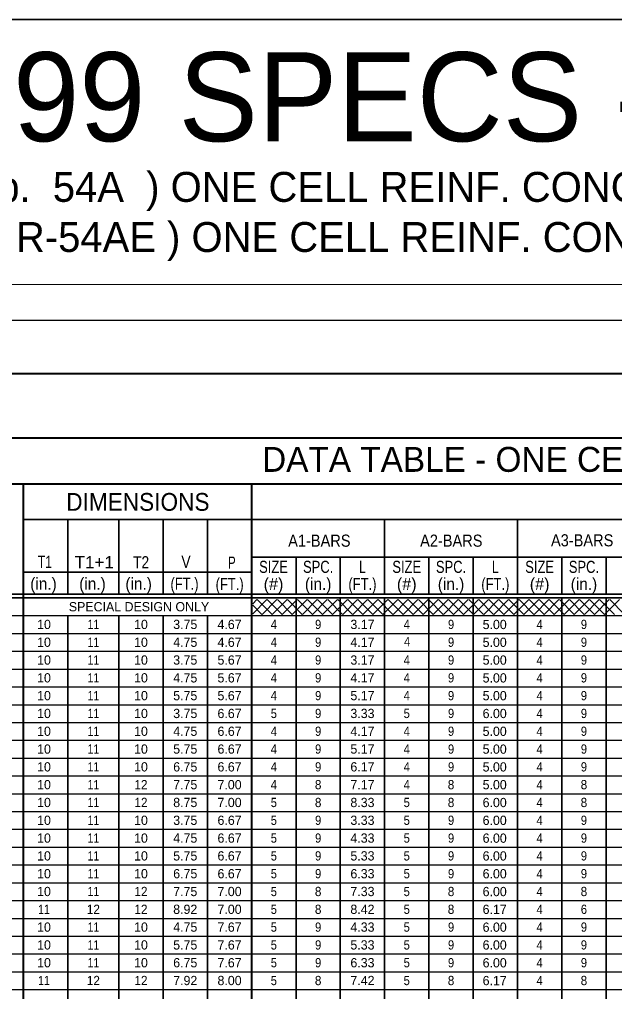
# Model space of a CAD drawing. Extents: x -66 to 305, y 432 to 707.
# Drawn here: x 17.8 to 101.4, y 570.2 to 706.7 of the extents above; entities that cross this region are included whole.
import ezdxf
from ezdxf.enums import TextEntityAlignment as Align

# ---------------------------------------------------------------- set-up
doc = ezdxf.new("R2010")
doc.units = 0
doc.header["$LTSCALE"] = 0.52
doc.layers.add('1', color=7, linetype='Continuous', lineweight=13)

msp = doc.modelspace()

# ---------------------------------------------------------------- linework, layer by layer
at = {"layer": '1'}
for p, q in [((-60.5089, 669.4281), (299.4911, 669.4281)), ((50.5807, 624.6192), (51.1569, 625.1954)), ((50.5807, 623.205), (52.5711, 625.1954)), ((51.2102, 625.1954), (53.2977, 623.108)), ((51.8979, 623.108), (53.9853, 625.1954)), ((52.6245, 625.1954), (54.7119, 623.108)), ((53.3121, 623.108), (55.3995, 625.1954)), ((54.0387, 625.1954), (56.1261, 623.108)), ((54.7263, 623.108), (56.8137, 625.1954)), ((55.4529, 625.1954), (57.5403, 623.108)), ((56.1405, 623.108), (58.2279, 625.1954)), ((56.8671, 625.1954), (58.9545, 623.108)), ((57.5547, 623.108), (59.6422, 625.1954)), ((58.2813, 625.1954), (60.3687, 623.108)), ((58.969, 623.108), (61.0564, 625.1954)), ((59.6956, 625.1954), (61.783, 623.108)), ((60.3832, 623.108), (62.4706, 625.1954)), ((61.1097, 625.1954), (63.1972, 623.108)), ((61.7974, 623.108), (63.8848, 625.1954)), ((62.524, 625.1954), (64.6114, 623.108)), ((63.2116, 623.108), (65.299, 625.1954)), ((63.9382, 625.1954), (66.0256, 623.108)), ((64.6258, 623.108), (66.7133, 625.1954)), ((65.3524, 625.1954), (67.4398, 623.108)), ((66.04, 623.108), (68.1274, 625.1954)), ((66.7666, 625.1954), (68.854, 623.108)), ((67.4543, 623.108), (69.5417, 625.1954)), ((68.1808, 625.1954), (70.2682, 623.108)), ((68.8685, 623.108), (70.9559, 625.1954)), ((69.5951, 625.1954), (71.6825, 623.108)), ((70.2827, 623.108), (72.3701, 625.1954)), ((71.0092, 625.1954), (73.0967, 623.108)), ((71.6969, 623.108), (73.7843, 625.1954)), ((72.4235, 625.1954), (74.5109, 623.108)), ((73.1111, 623.108), (75.1985, 625.1954)), ((73.8377, 625.1954), (75.9251, 623.108)), ((74.5253, 623.108), (76.6127, 625.1954)), ((75.2519, 625.1954), (77.3393, 623.108)), ((75.9395, 623.108), (78.0269, 625.1954)), ((76.6661, 625.1954), (78.7535, 623.108)), ((77.3537, 623.108), (79.4412, 625.1954)), ((78.0803, 625.1954), (80.1677, 623.108)), ((78.7679, 623.108), (80.8553, 625.1954)), ((79.4945, 625.1954), (81.5819, 623.108)), ((80.1822, 623.108), (82.2696, 625.1954)), ((80.9087, 625.1954), (82.9962, 623.108)), ((81.5964, 623.108), (83.6838, 625.1954)), ((82.323, 625.1954), (84.4104, 623.108)), ((83.0106, 623.108), (85.098, 625.1954)), ((83.7372, 625.1954), (85.8246, 623.108)), ((84.4248, 623.108), (86.5122, 625.1954)), ((85.1514, 625.1954), (87.2388, 623.108)), ((85.839, 623.108), (87.9264, 625.1954)), ((86.5656, 625.1954), (88.653, 623.108)), ((87.2532, 623.108), (89.3407, 625.1954)), ((87.9798, 625.1954), (90.0673, 623.108)), ((88.6674, 623.108), (90.7548, 625.1954)), ((89.394, 625.1954), (91.4814, 623.108)), ((90.0817, 623.108), (92.1691, 625.1954)), ((90.8083, 625.1954), (92.8957, 623.108)), ((91.4959, 623.108), (93.5833, 625.1954)), ((92.2225, 625.1954), (94.3099, 623.108)), ((92.9101, 623.108), (94.9975, 625.1954)), ((93.6367, 625.1954), (95.7241, 623.108)), ((94.3243, 623.108), (96.4117, 625.1954)), ((95.0509, 625.1954), (97.1383, 623.108)), ((95.7385, 623.108), (97.8259, 625.1954)), ((96.4651, 625.1954), (98.5525, 623.108)), ((97.1527, 623.108), (99.2402, 625.1954)), ((97.8793, 625.1954), (99.9667, 623.108)), ((98.5669, 623.108), (100.6543, 625.1954)), ((99.2935, 625.1954), (101.3809, 623.108)), ((99.9812, 623.108), (102.0686, 625.1954)), ((100.7077, 625.1954), (102.7952, 623.108)), ((50.5807, 624.4108), (51.8835, 623.108))]:
    msp.add_line(p, q, dxfattribs=at)
at = {"layer": '1', "lineweight": 40}
for p, q in [((-30.5089, 656.9281), (294.4911, 656.9281)), ((-13.6839, 647.9161), (250.7446, 647.9161)), ((-13.6839, 641.4389), (250.7446, 641.4389)), ((18.4169, 490.4389), (18.4169, 641.4389)), ((50.4386, 490.4389), (50.4386, 641.4389))]:
    msp.add_line(p, q, dxfattribs=at)
at = {"layer": '1', "lineweight": 35}
for p, q in [((24.6369, 625.9389), (24.6369, 636.4389)), ((31.7786, 625.9389), (31.7786, 636.4389)), ((37.9986, 625.9389), (37.9986, 636.4389)), ((44.2186, 625.9389), (44.2186, 636.4389)), ((69.0986, 625.9389), (69.0986, 636.4389)), ((87.7586, 625.9389), (87.7586, 636.4389)), ((50.4386, 631.1297), (244.3786, 631.1297)), ((56.6586, 625.9389), (56.6586, 631.1297)), ((62.8786, 625.9389), (62.8786, 631.1297)), ((75.3186, 625.9389), (75.3186, 631.1297)), ((81.5386, 625.9389), (81.5386, 631.1297)), ((93.9786, 625.9389), (93.9786, 631.1297)), ((100.1986, 625.9389), (100.1986, 631.1297)), ((18.4169, 629.0514), (50.4386, 629.0514)), ((-13.6839, 625.9389), (18.4169, 625.9389)), ((-13.6839, 625.4389), (132.7728, 625.4389)), ((18.4169, 625.9389), (250.7446, 625.9389)), ((18.4169, 625.4389), (250.7446, 625.4389)), ((56.6586, 490.4389), (56.6586, 625.4389)), ((62.8786, 490.4389), (62.8786, 625.4389)), ((69.0986, 490.4389), (69.0986, 625.4389)), ((75.3186, 490.4389), (75.3186, 625.4389)), ((81.5386, 490.4389), (81.5386, 625.4389)), ((87.7586, 490.4389), (87.7586, 625.4389)), ((93.9786, 490.4389), (93.9786, 625.4389)), ((100.1986, 490.4389), (100.1986, 625.4389)), ((24.6369, 490.4389), (24.6369, 622.9389)), ((31.7786, 490.4389), (31.7786, 622.9389)), ((37.9986, 490.4389), (37.9986, 622.9389)), ((44.2186, 490.4389), (44.2186, 622.9389))]:
    msp.add_line(p, q, dxfattribs=at)
at = {"layer": '1', "lineweight": 25}
for p, q in [((-13.6839, 622.9389), (250.7446, 622.9389)), ((4.9761, 620.4389), (250.7446, 620.4389)), ((-13.6839, 617.9389), (250.7446, 617.9389)), ((4.9761, 615.4389), (250.7446, 615.4389)), ((4.9761, 612.9389), (250.7446, 612.9389)), ((-13.6839, 610.4389), (250.7446, 610.4389)), ((4.9761, 607.9389), (250.7446, 607.9389)), ((4.9761, 605.4389), (250.7446, 605.4389)), ((4.9761, 602.9389), (250.7446, 602.9389)), ((4.9761, 600.4389), (250.7446, 600.4389)), ((4.9761, 597.9389), (250.7446, 597.9389)), ((-13.4864, 595.4389), (250.7446, 595.4389)), ((4.9761, 592.9389), (250.7446, 592.9389)), ((4.9761, 590.4389), (250.7446, 590.4389)), ((4.9761, 587.9389), (250.7446, 587.9389)), ((4.9761, 585.4389), (250.7446, 585.4389)), ((4.9761, 582.9389), (250.7446, 582.9389)), ((-13.6839, 580.4389), (250.7446, 580.4389)), ((4.9761, 577.9389), (250.7446, 577.9389)), ((4.9761, 575.4389), (250.7446, 575.4389)), ((4.9761, 572.9389), (250.7446, 572.9389)), ((4.9761, 570.4389), (250.7446, 570.4389))]:
    msp.add_line(p, q, dxfattribs=at)
at = {"layer": '1', "lineweight": 35}
msp.add_lwpolyline([(-65.5417, 432.4247), (304.5261, 432.4247), (304.5261, 706.6509), (-65.5417, 706.6509)], close=True, dxfattribs=at)
at = {"layer": '1', "lineweight": 25}
msp.add_lwpolyline([(-45.5089, 444.4281), (-45.5089, 664.4281), (299.4911, 664.4281)], dxfattribs=at)
at = {"layer": '1', "lineweight": 35}
msp.add_lwpolyline([(18.4169, 636.4389), (50.4386, 636.4389), (218.3786, 636.4389)], dxfattribs=at)

# ---------------------------------------------------------------- texts
at = {"layer": '1'}
for s, height, p in [('1999 SPECS - FINAL ENGLISH', 12.5, (117.7112, 689.5493)), ('( p.  54A  ) ONE CELL REINF. CONC. BOX CULVERT - ( RCB1-1B-00  ) -  FINAL ENGLISH ( 7/1/97 )', 4.2, (138.4554, 681.0395)), ('( p. R-54AE ) ONE CELL REINF. CONC. BOX CULVERT - ( RCB1-1-00E ) -  FINAL ENGLISH ( 7/1/99 )', 4.2, (137.3293, 674.004)), ('DATA TABLE - ONE CELL REINFORCED CONCRETE BOX ', 3.5, (116.008, 643.1302)), ('(#)', 1.7, (53.5011, 626.5406)), ('(#)', 1.7, (72.2078, 626.5406)), ('(#)', 1.7, (90.8678, 626.5406)), ('SPECIAL DESIGN ONLY', 1.3, (34.6139, 623.5427)), ('10', 1.3, (21.2719, 621.0598)), ('10', 1.3, (34.8885, 621.0598)), ('3.75', 1.3, (41.1092, 621.0598)), ('4.67', 1.3, (47.3286, 621.0598)), ('3.17', 1.3, (65.9886, 621.0598)), ('3.17', 1.3, (65.9886, 621.0598)), ('5.00', 1.3, (84.5565, 621.0514)), ('10', 1.3, (21.2719, 618.5598)), ('10', 1.3, (34.8885, 618.5598)), ('4.75', 1.3, (41.1092, 618.5598)), ('4.67', 1.3, (47.3286, 618.5598)), ('4.17', 1.3, (65.9886, 618.5598)), ('5.00', 1.3, (84.5565, 618.5514)), ('10', 1.3, (21.2719, 616.0598)), ('10', 1.3, (34.8885, 616.0598)), ('3.75', 1.3, (41.1092, 616.0598)), ('5.67', 1.3, (47.3286, 616.0598)), ('3.17', 1.3, (65.9886, 616.0598)), ('5.00', 1.3, (84.5565, 616.0514)), ('10', 1.3, (21.2719, 613.5598)), ('10', 1.3, (34.8885, 613.5598)), ('4.75', 1.3, (41.1092, 613.5598)), ('5.67', 1.3, (47.3286, 613.5598)), ('4.17', 1.3, (65.9886, 613.5598)), ('5.00', 1.3, (84.5565, 613.5514)), ('10', 1.3, (21.2719, 611.0598)), ('10', 1.3, (34.8885, 611.0598)), ('5.75', 1.3, (41.1092, 611.0598)), ('5.67', 1.3, (47.3286, 611.0598)), ('5.17', 1.3, (65.9886, 611.0598)), ('5.00', 1.3, (84.5565, 611.0514)), ('10', 1.3, (21.2719, 608.5598)), ('10', 1.3, (34.8885, 608.5598)), ('3.75', 1.3, (41.1092, 608.5598)), ('6.67', 1.3, (47.3286, 608.5598)), ('3.33', 1.3, (65.9885, 608.5598)), ('6.00', 1.3, (84.5565, 608.5514)), ('10', 1.3, (21.2719, 606.0598)), ('10', 1.3, (34.8885, 606.0598)), ('4.75', 1.3, (41.1092, 606.0598)), ('6.67', 1.3, (47.3286, 606.0598)), ('4.17', 1.3, (65.9886, 606.0598)), ('5.00', 1.3, (84.5565, 606.0514)), ('10', 1.3, (21.2719, 603.5598)), ('10', 1.3, (34.8885, 603.5598)), ('5.75', 1.3, (41.1092, 603.5598)), ('6.67', 1.3, (47.3286, 603.5598)), ('5.17', 1.3, (65.9886, 603.5598)), ('5.00', 1.3, (84.5565, 603.5514)), ('10', 1.3, (21.2719, 601.0598)), ('10', 1.3, (34.8885, 601.0598)), ('6.75', 1.3, (41.1092, 601.0598)), ('6.67', 1.3, (47.3286, 601.0598)), ('6.17', 1.3, (65.9886, 601.0598)), ('5.00', 1.3, (84.5565, 601.0514)), ('10', 1.3, (21.2719, 598.5598)), ('7.75', 1.3, (41.1092, 598.5598)), ('7.00', 1.3, (47.3286, 598.5598)), ('7.17', 1.3, (65.9886, 598.5598)), ('5.00', 1.3, (84.5565, 598.5514)), ('10', 1.3, (21.2719, 596.0598)), ('8.75', 1.3, (41.1092, 596.0598)), ('7.00', 1.3, (47.3286, 596.0598)), ('8.33', 1.3, (65.9885, 596.0598)), ('6.00', 1.3, (84.5565, 596.0514)), ('10', 1.3, (21.2719, 593.5598)), ('10', 1.3, (34.8885, 593.5598)), ('3.75', 1.3, (41.1092, 593.5598)), ('6.67', 1.3, (47.3286, 593.5598)), ('3.33', 1.3, (65.9885, 593.5598)), ('6.00', 1.3, (84.5565, 593.5514)), ('10', 1.3, (21.2719, 591.0598)), ('10', 1.3, (34.8885, 591.0598)), ('6.67', 1.3, (47.3286, 591.0598)), ('4.33', 1.3, (65.9885, 591.0598)), ('4.75', 1.3, (41.1092, 591.0598)), ('6.00', 1.3, (84.5565, 591.0514)), ('10', 1.3, (21.2719, 588.5598)), ('10', 1.3, (34.8885, 588.5598)), ('5.75', 1.3, (41.1092, 588.5598)), ('6.67', 1.3, (47.3286, 588.5598)), ('5.33', 1.3, (65.9885, 588.5598)), ('6.00', 1.3, (84.5565, 588.5514)), ('10', 1.3, (21.2719, 586.0598)), ('10', 1.3, (34.8885, 586.0598)), ('6.75', 1.3, (41.1092, 586.0598)), ('6.67', 1.3, (47.3286, 586.0598)), ('6.33', 1.3, (65.9885, 586.0598)), ('6.00', 1.3, (84.5565, 586.0514)), ('10', 1.3, (21.2719, 583.5598)), ('7.75', 1.3, (41.1092, 583.5598)), ('7.00', 1.3, (47.3286, 583.5598)), ('7.33', 1.3, (65.9885, 583.5598)), ('6.00', 1.3, (84.5565, 583.5514)), ('8.92', 1.3, (41.1086, 581.0598)), ('7.00', 1.3, (47.3286, 581.0598)), ('8.42', 1.3, (65.9886, 581.0598)), ('6.17', 1.3, (84.5565, 581.0514)), ('10', 1.3, (21.2719, 578.5598)), ('10', 1.3, (34.8885, 578.5598)), ('4.75', 1.3, (41.1092, 578.5598)), ('7.67', 1.3, (47.3286, 578.5598)), ('4.33', 1.3, (65.9885, 578.5598)), ('6.00', 1.3, (84.5565, 578.5514)), ('10', 1.3, (21.2719, 576.0598)), ('10', 1.3, (34.8885, 576.0598)), ('7.67', 1.3, (47.3286, 576.0598)), ('5.33', 1.3, (65.9885, 576.0598)), ('6.00', 1.3, (84.5565, 576.0514)), ('5.75', 1.3, (41.1092, 576.0598)), ('10', 1.3, (21.2719, 573.5598)), ('10', 1.3, (34.8885, 573.5598)), ('6.75', 1.3, (41.1092, 573.5598)), ('7.67', 1.3, (47.3286, 573.5598)), ('6.33', 1.3, (65.9885, 573.5598)), ('6.00', 1.3, (84.5565, 573.5514)), ('7.92', 1.3, (41.1086, 571.0598)), ('8.00', 1.3, (47.3286, 571.0598)), ('7.42', 1.3, (65.9886, 571.0598)), ('6.17', 1.3, (84.5565, 571.0514))]:
    msp.add_text(s, height=height, dxfattribs=at).set_placement(p, align=Align.CENTER)
for s, height, width, p in [('DIMENSIONS', 2.5, 0.95, (34.454, 637.6622)), ('A1-BARS', 1.7, 0.9, (59.9386, 632.6189)), ('A2-BARS', 1.7, 0.9, (78.4628, 632.6189)), ('A3-BARS', 1.7, 0.9, (96.8395, 632.6681)), ('T1', 1.7, 0.75, (21.3986, 629.6397)), ('T1+1', 1.7, 1.05, (28.3276, 629.5939)), ('T2', 1.7, 0.85, (34.9127, 629.5897)), ('SIZE', 1.7, 0.8, (53.501, 628.9406)), ('SPC.', 1.7, 0.8, (59.7677, 628.9406)), ('L', 1.7, 0.75, (65.9877, 628.9406)), ('SIZE', 1.7, 0.8, (72.2077, 628.9406)), ('SPC.', 1.7, 0.8, (78.4277, 628.9406)), ('L', 1.7, 0.75, (84.6478, 628.9406)), ('SIZE', 1.7, 0.8, (90.8677, 628.9406)), ('SPC.', 1.7, 0.8, (97.0877, 628.9406)), ('(in.)', 1.7, 0.95, (59.7677, 626.5406)), ('(FT.)', 1.7, 0.8, (65.9877, 626.5406)), ('(in.)', 1.7, 0.95, (78.4277, 626.5406)), ('(FT.)', 1.7, 0.8, (84.6477, 626.5406)), ('(in.)', 1.7, 0.95, (97.0877, 626.5406)), ('11', 1.3, 0.85, (28.2081, 621.0598)), ('4', 1.3, 0.9, (53.5486, 621.0598)), ('9', 1.3, 0.9, (59.7694, 621.0598)), ('4', 1.3, 0.9, (72.2086, 621.0598)), ('9', 1.3, 0.9, (78.4294, 621.0598)), ('4', 1.3, 0.9, (90.8686, 621.0598)), ('9', 1.3, 0.9, (97.0894, 621.0598)), ('11', 1.3, 0.85, (28.2081, 618.5598)), ('4', 1.3, 0.9, (53.5486, 618.5598)), ('9', 1.3, 0.9, (59.7694, 618.5598)), ('4', 1.3, 0.9, (72.2603, 618.6464)), ('9', 1.3, 0.9, (78.4294, 618.5598)), ('4', 1.3, 0.9, (90.8686, 618.5598)), ('9', 1.3, 0.9, (97.0894, 618.5598)), ('11', 1.3, 0.85, (28.2081, 616.0598)), ('4', 1.3, 0.9, (53.5486, 616.0598)), ('9', 1.3, 0.9, (59.7694, 616.0598)), ('4', 1.3, 0.9, (72.2086, 616.0598)), ('9', 1.3, 0.9, (78.4294, 616.0598)), ('4', 1.3, 0.9, (90.8686, 616.0598)), ('9', 1.3, 0.9, (97.0894, 616.0598)), ('11', 1.3, 0.85, (28.2081, 613.5598)), ('4', 1.3, 0.9, (53.5486, 613.5598)), ('9', 1.3, 0.9, (59.7694, 613.5598)), ('4', 1.3, 0.9, (72.2086, 613.5598)), ('9', 1.3, 0.9, (78.4294, 613.5598)), ('4', 1.3, 0.9, (90.8686, 613.5598)), ('9', 1.3, 0.9, (97.0894, 613.5598)), ('11', 1.3, 0.85, (28.2081, 611.0598)), ('4', 1.3, 0.9, (53.5486, 611.0598)), ('9', 1.3, 0.9, (59.7694, 611.0598)), ('4', 1.3, 0.9, (72.2086, 611.0598)), ('9', 1.3, 0.9, (78.4294, 611.0598)), ('4', 1.3, 0.9, (90.8686, 611.0598)), ('9', 1.3, 0.9, (97.0894, 611.0598)), ('11', 1.3, 0.85, (28.2081, 608.5598)), ('5', 1.3, 0.9, (53.5485, 608.5598)), ('9', 1.3, 0.9, (59.7694, 608.5598)), ('5', 1.3, 0.9, (72.2085, 608.5598)), ('9', 1.3, 0.9, (78.4294, 608.5598)), ('4', 1.3, 0.9, (90.8686, 608.5598)), ('9', 1.3, 0.9, (97.0894, 608.5598)), ('11', 1.3, 0.85, (28.2081, 606.0598)), ('4', 1.3, 0.9, (53.5486, 606.0598)), ('9', 1.3, 0.9, (59.7694, 606.0598)), ('4', 1.3, 0.9, (72.2086, 606.0598)), ('9', 1.3, 0.9, (78.4294, 606.0598)), ('4', 1.3, 0.9, (90.8686, 606.0598)), ('9', 1.3, 0.9, (97.0894, 606.0598)), ('11', 1.3, 0.85, (28.2081, 603.5598)), ('4', 1.3, 0.9, (53.5486, 603.5598)), ('9', 1.3, 0.9, (59.7694, 603.5598)), ('4', 1.3, 0.9, (72.2086, 603.5598)), ('9', 1.3, 0.9, (78.4294, 603.5598)), ('4', 1.3, 0.9, (90.8686, 603.5598)), ('9', 1.3, 0.9, (97.0894, 603.5598)), ('11', 1.3, 0.85, (28.2081, 601.0598)), ('4', 1.3, 0.9, (53.5486, 601.0598)), ('9', 1.3, 0.9, (59.7694, 601.0598)), ('4', 1.3, 0.9, (72.2086, 601.0598)), ('9', 1.3, 0.9, (78.4294, 601.0598)), ('4', 1.3, 0.9, (90.8686, 601.0598)), ('9', 1.3, 0.9, (97.0894, 601.0598)), ('11', 1.3, 0.85, (28.2081, 598.5598)), ('12', 1.3, 0.95, (34.8885, 598.5598)), ('4', 1.3, 0.9, (53.5486, 598.5598)), ('8', 1.3, 0.95, (59.7692, 598.5598)), ('4', 1.3, 0.9, (72.2086, 598.5598)), ('8', 1.3, 0.95, (78.4292, 598.5598)), ('4', 1.3, 0.9, (90.8686, 598.5598)), ('8', 1.3, 0.95, (97.0892, 598.5598)), ('11', 1.3, 0.85, (28.2081, 596.0598)), ('12', 1.3, 0.95, (34.8885, 596.0598)), ('5', 1.3, 0.9, (53.5485, 596.0598)), ('8', 1.3, 0.95, (59.7692, 596.0598)), ('5', 1.3, 0.9, (72.2085, 596.0598)), ('8', 1.3, 0.95, (78.4292, 596.0598)), ('4', 1.3, 0.9, (90.8686, 596.0598)), ('8', 1.3, 0.95, (97.0892, 596.0598)), ('11', 1.3, 0.85, (28.2081, 593.5598)), ('5', 1.3, 0.9, (53.5485, 593.5598)), ('9', 1.3, 0.9, (59.7694, 593.5598)), ('5', 1.3, 0.9, (72.2085, 593.5598)), ('9', 1.3, 0.9, (78.4294, 593.5598)), ('4', 1.3, 0.9, (90.8686, 593.5598)), ('9', 1.3, 0.9, (97.0894, 593.5598)), ('9', 1.3, 0.9, (59.7694, 591.0598)), ('9', 1.3, 0.9, (78.4294, 591.0598)), ('9', 1.3, 0.9, (97.0894, 591.0598)), ('11', 1.3, 0.85, (28.2081, 591.0598)), ('5', 1.3, 0.9, (53.5485, 591.0598)), ('5', 1.3, 0.9, (72.2085, 591.0598)), ('4', 1.3, 0.9, (90.8686, 591.0598)), ('11', 1.3, 0.85, (28.2081, 588.5598)), ('5', 1.3, 0.9, (53.5485, 588.5598)), ('9', 1.3, 0.9, (59.7694, 588.5598)), ('5', 1.3, 0.9, (72.2085, 588.5598)), ('9', 1.3, 0.9, (78.4294, 588.5598)), ('4', 1.3, 0.9, (90.8686, 588.5598)), ('9', 1.3, 0.9, (97.0894, 588.5598)), ('11', 1.3, 0.85, (28.2081, 586.0598)), ('5', 1.3, 0.9, (53.5485, 586.0598)), ('9', 1.3, 0.9, (59.7694, 586.0598)), ('5', 1.3, 0.9, (72.2085, 586.0598)), ('9', 1.3, 0.9, (78.4294, 586.0598)), ('4', 1.3, 0.9, (90.8686, 586.0598)), ('9', 1.3, 0.9, (97.0894, 586.0598)), ('11', 1.3, 0.85, (28.2081, 583.5598)), ('12', 1.3, 0.95, (34.8885, 583.5598)), ('5', 1.3, 0.9, (53.5485, 583.5598)), ('8', 1.3, 0.95, (59.7692, 583.5598)), ('5', 1.3, 0.9, (72.2085, 583.5598)), ('8', 1.3, 0.95, (78.4292, 583.5598)), ('4', 1.3, 0.9, (90.8686, 583.5598)), ('8', 1.3, 0.95, (97.0892, 583.5598)), ('11', 1.3, 0.85, (21.2722, 581.0598)), ('12', 1.3, 0.95, (28.2077, 581.0598)), ('12', 1.3, 0.95, (34.8885, 581.0598)), ('5', 1.3, 0.9, (53.5485, 581.0598)), ('8', 1.3, 0.95, (59.7692, 581.0598)), ('5', 1.3, 0.9, (72.2085, 581.0598)), ('8', 1.3, 0.95, (78.4292, 581.0598)), ('4', 1.3, 0.9, (90.8686, 581.0598)), ('6', 1.3, 0.9, (97.0885, 581.0598)), ('11', 1.3, 0.85, (28.2081, 578.5598)), ('5', 1.3, 0.9, (53.5485, 578.5598)), ('9', 1.3, 0.9, (59.7694, 578.5598)), ('5', 1.3, 0.9, (72.2085, 578.5598)), ('9', 1.3, 0.9, (78.4294, 578.5598)), ('4', 1.3, 0.9, (90.8686, 578.5598)), ('9', 1.3, 0.9, (97.0894, 578.5598)), ('9', 1.3, 0.9, (59.7694, 576.0598)), ('9', 1.3, 0.9, (78.4294, 576.0598)), ('9', 1.3, 0.9, (97.0894, 576.0598)), ('11', 1.3, 0.85, (28.2081, 576.0598)), ('5', 1.3, 0.9, (53.5485, 576.0598)), ('5', 1.3, 0.9, (72.2085, 576.0598)), ('4', 1.3, 0.9, (90.8686, 576.0598)), ('11', 1.3, 0.85, (28.2081, 573.5598)), ('5', 1.3, 0.9, (53.5485, 573.5598)), ('9', 1.3, 0.9, (59.7694, 573.5598)), ('5', 1.3, 0.9, (72.2085, 573.5598)), ('9', 1.3, 0.9, (78.4294, 573.5598)), ('4', 1.3, 0.9, (90.8686, 573.5598)), ('9', 1.3, 0.9, (97.0894, 573.5598)), ('11', 1.3, 0.85, (21.2722, 571.0598)), ('12', 1.3, 0.95, (28.2077, 571.0598)), ('12', 1.3, 0.95, (34.8885, 571.0598)), ('5', 1.3, 0.9, (53.5485, 571.0598)), ('8', 1.3, 0.95, (59.7692, 571.0598)), ('5', 1.3, 0.9, (72.2085, 571.0598)), ('8', 1.3, 0.95, (78.4292, 571.0598)), ('4', 1.3, 0.9, (90.8686, 571.0598)), ('8', 1.3, 0.95, (97.0892, 571.0598))]:
    msp.add_text(s, height=height, dxfattribs=dict(at, width=width)).set_placement(p, align=Align.CENTER)
for s, width, p in [('V', 0.85, (40.5703, 629.6406)), ('P', 0.7, (47.1236, 629.5414)), ('(in.)', 0.95, (19.3403, 626.5714)), ('(in.)', 0.95, (26.2186, 626.5706)), ('(in.)', 0.95, (32.7019, 626.5714)), ('(FT.)', 0.8, (39.0361, 626.5722)), ('(FT.)', 0.8, (45.3711, 626.5222))]:
    msp.add_text(s, height=1.7, dxfattribs=dict(at, width=width)).set_placement(p)

doc.saveas('drawing.dxf')
